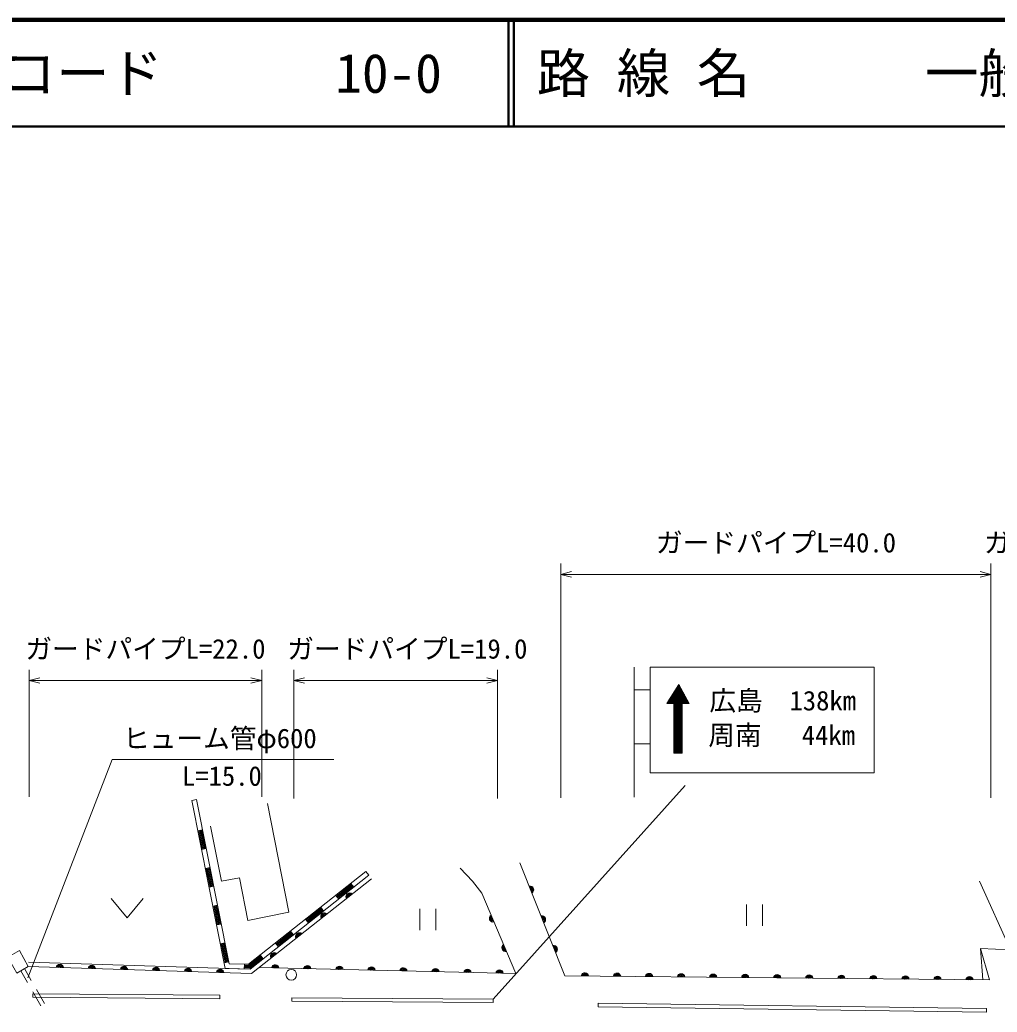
# Model space of a CAD drawing. Units: millimetres, scale not verified. Extents: x 40000 to 680000, y 20000 to 380000.
# Drawn here: x 131988 to 223487, y 287095 to 380000 of the extents above; entities that cross this region are included whole.
import ezdxf
from ezdxf.enums import TextEntityAlignment as Align

# ---------------------------------------------------------------- set-up
doc = ezdxf.new("R2010")
doc.units = ezdxf.units.MM
doc.header["$LTSCALE"] = 1000
for name, color, linetype, lineweight in [('M-BGD', 7, 'Continuous', 13), ('M-STR-HTXT', 7, 'Continuous', 13), ('M-STR-STRC', 7, 'Continuous', 13), ('M-STR-STRD', 7, 'Continuous', 13), ('M-TTL', 2, 'Continuous', 140), ('M-TTL-LINE', 7, 'Continuous', 50)]:
    doc.layers.add(name, color=color, linetype=linetype, lineweight=lineweight)
doc.layers.add('M-TTL-TXT', color=7, linetype='Continuous')
doc.styles.add('ＭＳ ゴシック', font='')
doc.styles.get('ＭＳ ゴシック').set_extended_font_data('MS Gothic')

msp = doc.modelspace()

# ---------------------------------------------------------------- linework, layer by layer
at = {"layer": 'M-BGD'}
for p, q in [((148090, 306923), (148531, 307011)), ((151214, 291194), (148090, 306923)), ((151585, 291633), (148531, 307011)), ((155162, 306616), (157182, 296445)), ((149094, 304174), (148653, 304086)), ((149092, 302338), (148741, 304104)), ((149180, 302356), (148830, 304121)), ((149268, 302373), (148918, 304139)), ((149357, 302391), (149006, 304156)), ((149004, 302321), (149445, 302408)), ((149796, 300643), (149354, 300555)), ((149793, 298807), (149443, 300573)), ((149882, 298825), (149531, 300590)), ((149970, 298842), (149619, 300608)), ((150058, 298860), (149707, 300625)), ((164389, 300258), (153399, 291577)), ((164668, 299905), (164389, 300258)), ((164668, 299905), (153549, 291122)), ((149705, 298790), (150146, 298877)), ((163033, 299072), (161620, 297956)), ((163088, 299001), (161676, 297886)), ((163144, 298931), (161732, 297815)), ((163200, 298860), (161788, 297744)), ((163256, 298789), (162977, 299143)), ((140541, 297740), (142041, 295940)), ((142041, 295940), (143541, 297740)), ((161564, 298027), (161843, 297674)), ((150497, 297112), (150056, 297024)), ((150495, 295276), (150144, 297042)), ((150583, 295294), (150232, 297059)), ((150671, 295311), (150321, 297077)), ((150759, 295329), (150409, 297094)), ((160208, 296840), (158795, 295725)), ((160263, 296770), (158851, 295654)), ((160319, 296699), (158907, 295583)), ((160375, 296629), (158963, 295513)), ((160431, 296558), (160152, 296911)), ((169427, 296765), (169427, 294765)), ((170927, 296765), (170927, 294765)), ((200006, 297170), (200006, 295170)), ((201506, 297170), (201506, 295170)), ((158739, 295795), (159018, 295442)), ((150406, 295259), (150848, 295346)), ((157383, 294609), (155970, 293493)), ((157439, 294538), (156026, 293423)), ((157606, 294326), (157327, 294680)), ((151198, 293581), (150757, 293493)), ((157494, 294468), (156082, 293352)), ((157550, 294397), (156138, 293281)), ((151196, 291745), (150845, 293511)), ((151284, 291763), (150934, 293528)), ((151373, 291780), (151022, 293546)), ((151461, 291798), (151110, 293563)), ((155914, 293564), (156193, 293211)), ((151108, 291728), (151549, 291815)), ((153429, 291486), (154558, 292377)), ((154614, 292307), (153459, 291395)), ((153489, 291304), (154669, 292236)), ((154725, 292166), (153519, 291213)), ((154781, 292095), (154502, 292448)), ((132077, 290968), (132707, 289870)), ((132424, 291167), (133054, 290069)), ((153549, 291122), (151214, 291194)), ((153399, 291577), (151585, 291633)), ((152991, 291139), (153005, 291589)), ((152994, 291229), (153519, 291213)), ((153489, 291304), (152996, 291319)), ((152999, 291409), (153459, 291395)), ((153429, 291486), (153002, 291499)), ((133204, 289002), (133951, 287701)), ((133551, 289201), (134298, 287900))]:
    msp.add_line(p, q, dxfattribs=at)
for points in [[(157182, 296445), (153338, 295682), (152544, 299682), (150858, 299347), (149834, 304502)], [(222769, 290113), (183023, 290501), (178796, 301076)], [(173221, 300590), (174368, 299373), (175242, 298248), (178418, 290708), (154381, 291269)], [(164916, 299591), (153683, 290718), (132780, 291362)], [(132793, 291762), (153549, 291122), (164668, 299905)], [(221941, 293050), (224731, 292945), (221833, 299370)], [(222769, 290113), (221941, 293050), (222140, 290119)]]:
    msp.add_lwpolyline(points, dxfattribs=at)
msp.add_lwpolyline([(131941, 292862), (132780, 291362), (131701, 290758), (130861, 292258)], close=True, dxfattribs=at)
msp.add_circle((157401, 290596), 500, dxfattribs=at)
for centre, radius, start, end in [((162864, 297901), 354, 47.10318, 209.50836), ((179745, 298554), 354, 300.58894, 102.99412), ((179745, 298554), 283, 302.81298, 100.77008), ((179745, 298554), 212, 306.55931, 97.02376), ((179745, 298554), 142, 314.27104, 89.31203), ((179745, 298554), 100, 324.5887, 78.99437), ((162864, 297901), 283, 49.32722, 207.28432), ((162864, 297901), 212, 53.07355, 203.53799), ((162864, 297901), 142, 60.78528, 195.82627), ((162864, 297901), 100, 71.10294, 185.5086), ((160510, 296042), 354, 47.10318, 209.50836), ((160510, 296042), 283, 49.32722, 207.28432), ((160510, 296042), 212, 53.07355, 203.53799), ((160510, 296042), 142, 60.78528, 195.82627), ((160510, 296042), 100, 71.10294, 185.5086), ((176297, 295881), 354, 121.64235, 284.04753), ((176297, 295881), 283, 123.86639, 281.82349), ((176297, 295881), 212, 127.61271, 278.07716), ((176297, 295881), 142, 135.32444, 270.36543), ((176297, 295881), 100, 145.64211, 260.04777), ((180859, 295769), 354, 300.58894, 102.99412), ((180859, 295769), 283, 302.81298, 100.77008), ((180859, 295769), 212, 306.55931, 97.02376), ((180859, 295769), 142, 314.27104, 89.31203), ((180859, 295769), 100, 324.5887, 78.99437), ((158156, 294182), 354, 47.10318, 209.50836), ((158156, 294182), 283, 49.32722, 207.28432), ((158156, 294182), 212, 53.07355, 203.53799), ((158156, 294182), 142, 60.78528, 195.82627), ((158156, 294182), 100, 71.10294, 185.5086), ((155802, 292323), 354, 47.10318, 209.50836), ((177462, 293116), 354, 121.64235, 284.04753), ((177462, 293116), 283, 123.86639, 281.82349), ((177462, 293116), 212, 127.61271, 278.07716), ((177462, 293116), 142, 135.32444, 270.36543), ((177462, 293116), 100, 145.64211, 260.04777), ((181973, 292983), 354, 300.58894, 102.99412), ((181973, 292983), 283, 302.81298, 100.77008), ((181973, 292983), 212, 306.55931, 97.02376), ((181973, 292983), 142, 314.27104, 89.31203), ((181973, 292983), 100, 324.5887, 78.99437), ((155802, 292323), 283, 49.32722, 207.28432), ((155802, 292323), 212, 53.07355, 203.53799), ((155802, 292323), 142, 60.78528, 195.82627), ((155802, 292323), 100, 71.10294, 185.5086), ((135733, 291217), 354, 7.03202, 169.4372), ((135733, 291217), 283, 9.25606, 167.21316), ((135733, 291217), 212, 13.00239, 163.46684), ((135733, 291217), 142, 20.71412, 155.75511), ((135733, 291217), 100, 31.03178, 145.43744), ((138732, 291124), 354, 7.03202, 169.4372), ((138732, 291124), 283, 9.25606, 167.21316), ((138732, 291124), 212, 13.00239, 163.46684), ((138732, 291124), 142, 20.71412, 155.75511), ((138732, 291124), 100, 31.03178, 145.43744), ((141731, 291032), 354, 7.03202, 169.4372), ((141731, 291032), 283, 9.25606, 167.21316), ((141731, 291032), 212, 13.00239, 163.46684), ((141731, 291032), 142, 20.71412, 155.75511), ((141731, 291032), 100, 31.03178, 145.43744), ((144729, 290940), 354, 7.03202, 169.4372), ((144729, 290940), 283, 9.25606, 167.21316), ((144729, 290940), 212, 13.00239, 163.46684), ((144729, 290940), 142, 20.71412, 155.75511), ((144729, 290940), 100, 31.03178, 145.43744), ((147728, 290847), 354, 7.03202, 169.4372), ((147728, 290847), 283, 9.25606, 167.21316), ((147728, 290847), 212, 13.00239, 163.46684), ((147728, 290847), 142, 20.71412, 155.75511), ((147728, 290847), 100, 31.03178, 145.43744), ((150726, 290755), 354, 7.03202, 169.4372), ((150726, 290755), 283, 9.25606, 167.21316), ((150726, 290755), 212, 13.00239, 163.46684), ((150726, 290755), 142, 20.71412, 155.75511), ((150726, 290755), 100, 31.03178, 145.43744), ((155901, 291180), 354, 7.45916, 169.86434), ((155901, 291180), 283, 9.6832, 167.6403), ((155901, 291180), 212, 13.42953, 163.89397), ((155901, 291180), 142, 21.14126, 156.18224), ((155901, 291180), 100, 31.45892, 145.86458), ((158900, 291110), 354, 7.45916, 169.86434), ((158900, 291110), 283, 9.6832, 167.6403), ((158900, 291110), 212, 13.42953, 163.89397), ((158900, 291110), 142, 21.14126, 156.18224), ((158900, 291110), 100, 31.45892, 145.86458), ((161899, 291040), 354, 7.45916, 169.86434), ((161899, 291040), 283, 9.6832, 167.6403), ((161899, 291040), 212, 13.42953, 163.89397), ((161899, 291040), 142, 21.14126, 156.18224), ((161899, 291040), 100, 31.45892, 145.86458), ((164899, 290970), 354, 7.45916, 169.86434), ((164899, 290970), 283, 9.6832, 167.6403), ((164899, 290970), 212, 13.42953, 163.89397), ((164899, 290970), 142, 21.14126, 156.18224), ((164899, 290970), 100, 31.45892, 145.86458), ((167898, 290899), 354, 7.45916, 169.86434), ((167898, 290899), 283, 9.6832, 167.6403), ((167898, 290899), 212, 13.42953, 163.89397), ((167898, 290899), 142, 21.14126, 156.18224), ((167898, 290899), 100, 31.45892, 145.86458), ((170897, 290829), 354, 7.45916, 169.86434), ((170897, 290829), 283, 9.6832, 167.6403), ((170897, 290829), 212, 13.42953, 163.89397), ((170897, 290829), 142, 21.14126, 156.18224), ((170897, 290829), 100, 31.45892, 145.86458), ((173896, 290759), 354, 7.45916, 169.86434), ((173896, 290759), 283, 9.6832, 167.6403), ((173896, 290759), 212, 13.42953, 163.89397), ((173896, 290759), 142, 21.14126, 156.18224), ((173896, 290759), 100, 31.45892, 145.86458), ((176895, 290689), 354, 7.45916, 169.86434), ((176895, 290689), 283, 9.6832, 167.6403), ((176895, 290689), 212, 13.42953, 163.89397), ((176895, 290689), 142, 21.14126, 156.18224), ((176895, 290689), 100, 31.45892, 145.86458), ((184897, 290429), 354, 8.23704, 170.64222), ((184897, 290429), 283, 10.46108, 168.41818), ((184897, 290429), 212, 14.2074, 164.67185), ((184897, 290429), 142, 21.91913, 156.96012), ((184897, 290429), 100, 32.2368, 146.64246), ((187897, 290400), 354, 8.23704, 170.64222), ((187897, 290400), 283, 10.46108, 168.41818), ((187897, 290400), 212, 14.2074, 164.67185), ((187897, 290400), 142, 21.91913, 156.96012), ((187897, 290400), 100, 32.2368, 146.64246), ((190896, 290370), 354, 8.23704, 170.64222), ((190896, 290370), 283, 10.46108, 168.41818), ((190896, 290370), 212, 14.2074, 164.67185), ((190896, 290370), 142, 21.91913, 156.96012), ((190896, 290370), 100, 32.2368, 146.64246), ((193896, 290341), 354, 8.23704, 170.64222), ((193896, 290341), 283, 10.46108, 168.41818), ((193896, 290341), 212, 14.2074, 164.67185), ((193896, 290341), 142, 21.91913, 156.96012), ((193896, 290341), 100, 32.2368, 146.64246), ((196896, 290312), 354, 8.23704, 170.64222), ((196896, 290312), 283, 10.46108, 168.41818), ((196896, 290312), 212, 14.2074, 164.67185), ((196896, 290312), 142, 21.91913, 156.96012), ((196896, 290312), 100, 32.2368, 146.64246), ((199896, 290282), 354, 8.23704, 170.64222), ((199896, 290282), 283, 10.46108, 168.41818), ((199896, 290282), 212, 14.2074, 164.67185), ((199896, 290282), 142, 21.91913, 156.96012), ((199896, 290282), 100, 32.2368, 146.64246), ((202896, 290253), 354, 8.23704, 170.64222), ((202896, 290253), 283, 10.46108, 168.41818), ((202896, 290253), 212, 14.2074, 164.67185), ((202896, 290253), 142, 21.91913, 156.96012), ((202896, 290253), 100, 32.2368, 146.64246), ((205896, 290224), 354, 8.23704, 170.64222), ((205896, 290224), 283, 10.46108, 168.41818), ((205896, 290224), 212, 14.2074, 164.67185), ((205896, 290224), 142, 21.91913, 156.96012), ((205896, 290224), 100, 32.2368, 146.64246), ((208896, 290194), 354, 8.23704, 170.64222), ((208896, 290194), 283, 10.46108, 168.41818), ((208896, 290194), 212, 14.2074, 164.67185), ((208896, 290194), 142, 21.91913, 156.96012), ((208896, 290194), 100, 32.2368, 146.64246), ((211895, 290165), 354, 8.23704, 170.64222), ((211895, 290165), 283, 10.46108, 168.41818), ((211895, 290165), 212, 14.2074, 164.67185), ((211895, 290165), 142, 21.91913, 156.96012), ((211895, 290165), 100, 32.2368, 146.64246), ((214895, 290136), 354, 8.23704, 170.64222), ((214895, 290136), 283, 10.46108, 168.41818), ((214895, 290136), 212, 14.2074, 164.67185), ((214895, 290136), 142, 21.91913, 156.96012), ((214895, 290136), 100, 32.2368, 146.64246), ((217895, 290106), 354, 8.23704, 170.64222), ((217895, 290106), 283, 10.46108, 168.41818), ((217895, 290106), 212, 14.2074, 164.67185), ((217895, 290106), 142, 21.91913, 156.96012), ((217895, 290106), 100, 32.2368, 146.64246), ((220895, 290077), 354, 8.23704, 170.64222), ((220895, 290077), 283, 10.46108, 168.41818), ((220895, 290077), 212, 14.2074, 164.67185), ((220895, 290077), 142, 21.91913, 156.96012), ((220895, 290077), 100, 32.2368, 146.64246)]:
    msp.add_arc(centre, radius, start, end, dxfattribs=at)
at = {"layer": 'M-STR-HTXT'}
for p, q in [((182651, 307151), (182651, 329086)), ((222903, 307151), (222903, 329086)), ((182651, 328086), (183651, 328336)), ((182651, 328086), (222903, 328086)), ((182651, 328086), (183651, 327836)), ((222903, 328086), (221903, 328336)), ((222903, 328086), (221903, 327836)), ((132860, 307263), (132860, 319145)), ((154628, 307263), (154628, 319145)), ((157636, 307105), (157636, 319145)), ((176713, 307105), (176713, 319145)), ((132860, 318145), (133860, 318395)), ((132860, 318145), (154628, 318145)), ((132860, 318145), (133860, 317895)), ((154628, 318145), (153628, 318395)), ((154628, 318145), (153628, 317895)), ((157636, 318145), (158636, 318395)), ((157636, 318145), (176713, 318145)), ((157636, 318145), (158636, 317895)), ((176713, 318145), (175713, 318395)), ((176713, 318145), (175713, 317895))]:
    msp.add_line(p, q, dxfattribs=at)
msp.add_lwpolyline([(132724, 290294), (140643, 310762), (161393, 310762)], dxfattribs=at)
at = {"layer": 'M-STR-STRC'}
for p, q in [((189499, 319410), (189499, 307228)), ((189499, 317274), (191009, 317274)), ((192553, 315985), (193877, 317411)), ((192661, 315985), (193917, 317337)), ((192769, 315984), (193957, 317263)), ((192786, 316353), (193837, 317485)), ((192877, 315984), (193997, 317189)), ((192985, 315983), (194037, 317115)), ((193029, 316732), (193797, 317559)), ((193094, 315983), (194076, 317041)), ((194036, 315984), (193105, 316849)), ((194152, 315985), (193148, 316917)), ((194268, 315986), (193192, 316985)), ((193202, 315982), (194116, 316967)), ((193220, 315886), (194156, 316893)), ((193220, 315769), (194196, 316819)), ((194383, 315987), (193235, 317053)), ((193272, 317111), (193758, 317633)), ((194499, 315988), (193279, 317121)), ((194615, 315989), (193323, 317189)), ((194555, 316154), (193366, 317257)), ((194438, 316371), (193410, 317325)), ((194321, 316589), (193454, 317393)), ((194203, 316806), (193497, 317461)), ((193515, 317489), (193718, 317707)), ((194086, 317023), (193541, 317529)), ((193969, 317241), (193585, 317597)), ((193852, 317458), (193628, 317665)), ((193735, 317675), (193672, 317734)), ((192632, 315985), (192581, 316033)), ((192750, 315984), (192624, 316101)), ((192867, 315984), (192668, 316169)), ((192985, 315983), (192712, 316237)), ((193102, 315983), (192755, 316305)), ((193220, 315982), (192799, 316373)), ((194012, 315355), (192843, 316441)), ((194012, 315464), (192886, 316509)), ((194012, 315572), (192930, 316577)), ((194012, 315681), (192974, 316645)), ((194012, 315789), (193017, 316713)), ((194012, 315898), (193061, 316781)), ((193220, 315652), (194236, 316746)), ((193220, 315535), (194276, 316672)), ((193220, 315418), (194316, 316598)), ((193220, 315301), (194356, 316524)), ((193220, 315184), (194395, 316450)), ((193220, 315066), (194012, 315920)), ((194012, 315246), (193221, 315982)), ((194072, 315985), (194435, 316376)), ((194182, 315986), (194475, 316302)), ((194291, 315987), (194515, 316228)), ((194401, 315988), (194555, 316154)), ((194510, 315988), (194595, 316080)), ((194620, 315989), (194635, 316006)), ((193219, 314832), (194012, 315686)), ((193219, 314715), (194012, 315569)), ((193219, 314598), (194012, 315452)), ((193219, 314481), (194012, 315335)), ((193219, 314364), (194012, 315218)), ((193219, 314247), (194012, 315102)), ((193219, 314130), (194012, 314985)), ((194012, 315138), (193220, 315873)), ((193220, 314949), (194012, 315803)), ((194012, 315029), (193220, 315765)), ((194012, 314921), (193220, 315656)), ((194012, 314812), (193220, 315548)), ((194012, 314704), (193220, 315439)), ((194012, 314595), (193220, 315331)), ((194012, 314487), (193220, 315222)), ((194012, 314378), (193220, 315114)), ((194012, 314269), (193220, 315005)), ((193218, 313779), (194012, 314634)), ((193218, 313662), (194012, 314517)), ((193218, 313545), (194012, 314400)), ((193218, 313428), (194012, 314283)), ((193218, 313311), (194012, 314166)), ((193218, 313194), (194012, 314049)), ((193219, 314013), (194012, 314868)), ((194012, 314052), (193219, 314788)), ((193219, 313896), (194012, 314751)), ((194012, 313944), (193219, 314680)), ((194012, 313835), (193219, 314571)), ((194012, 313727), (193219, 314463)), ((194012, 313618), (193219, 314354)), ((194012, 313509), (193219, 314246)), ((194012, 313401), (193219, 314138)), ((194012, 313292), (193219, 314029)), ((194012, 314161), (193220, 314897)), ((193217, 312609), (194012, 313465)), ((193217, 312492), (194012, 313348)), ((193217, 312375), (194012, 313231)), ((193217, 312258), (194012, 313114)), ((193218, 313077), (194012, 313932)), ((193218, 312960), (194012, 313816)), ((194012, 312967), (193218, 313704)), ((193218, 312843), (194012, 313699)), ((194012, 312858), (193218, 313595)), ((193218, 312726), (194012, 313582)), ((194012, 312750), (193218, 313487)), ((194012, 312641), (193218, 313378)), ((194012, 312532), (193218, 313270)), ((194012, 312424), (193218, 313161)), ((194012, 313184), (193219, 313921)), ((194012, 313075), (193219, 313812)), ((189499, 312206), (191009, 312206)), ((193216, 311556), (194012, 312413)), ((193216, 311439), (194012, 312296)), ((193217, 312141), (194012, 312997)), ((193217, 312024), (194012, 312880)), ((193217, 311907), (194012, 312763)), ((193217, 311790), (194012, 312646)), ((194012, 311881), (193217, 312619)), ((193217, 311673), (194012, 312529)), ((194012, 311772), (193217, 312511)), ((194012, 311664), (193217, 312402)), ((194012, 311555), (193217, 312294)), ((194012, 311447), (193217, 312185)), ((194012, 312315), (193218, 313053)), ((194012, 312207), (193218, 312944)), ((194012, 312098), (193218, 312836)), ((194012, 311990), (193218, 312727)), ((193247, 311355), (194012, 312179)), ((193526, 311355), (193216, 311643)), ((193409, 311355), (193216, 311534)), ((193293, 311355), (193216, 311426)), ((193992, 311357), (193217, 312077)), ((193876, 311356), (193217, 311968)), ((193759, 311356), (193217, 311860)), ((193642, 311356), (193217, 311751)), ((193356, 311355), (194012, 312062)), ((193465, 311355), (194012, 311945)), ((193573, 311356), (194012, 311828)), ((193682, 311356), (194012, 311711)), ((193791, 311356), (194012, 311594)), ((193900, 311357), (194012, 311477)), ((194009, 311357), (194012, 311360)), ((176316, 288314), (194288, 308316))]:
    msp.add_line(p, q, dxfattribs=at)
for points in [[(211960, 309496), (191009, 309496), (191009, 319410), (211960, 319410)], [(194012, 315984), (194643, 315990), (193689, 317760), (192550, 315985), (193221, 315982), (193216, 311355), (194012, 311357)]]:
    msp.add_lwpolyline(points, close=True, dxfattribs=at)
at = {"layer": 'M-STR-STRD'}
for points in [[(150716, 288356), (133216, 288484), (133218, 288820), (150718, 288692)], [(157449, 288122), (176314, 287999), (176316, 288314), (157451, 288438)], [(222490, 287095), (186117, 287591), (186122, 287947), (222495, 287451)]]:
    msp.add_lwpolyline(points, close=True, dxfattribs=at)
at = {"layer": 'M-TTL'}
msp.add_line((680000, 380000), (40000, 380000), dxfattribs=at)
at = {"layer": 'M-TTL-LINE'}
for p, q in [((177750, 380000), (177750, 370000)), ((178250, 380000), (178250, 370000)), ((40000, 370000), (680000, 370000))]:
    msp.add_line(p, q, dxfattribs=at)

# ---------------------------------------------------------------- texts
at = {"layer": 'M-STR-HTXT', "style": 'ＭＳ ゴシック'}
for s, p in [('ガードパイプL=40.0', (202777, 329586)), ('ガードパイプL=22.0', (143744, 319645)), ('ガードパイプL=19.0', (168265, 319645))]:
    msp.add_text(s, height=1833, dxfattribs=at).set_placement(p, align=Align.BOTTOM_CENTER)
for s, p in [('ヒューム管φ600', (141643, 311262)), ('L=15.0', (147161, 307740))]:
    msp.add_text(s, height=1833, dxfattribs=at).set_placement(p, align=Align.BOTTOM_LEFT)
at = {"layer": 'M-STR-STRC', "style": 'ＭＳ ゴシック'}
for s, p in [('ガードパイプL=6.2', (232877, 329586)), ('広島\u3000138km', (203412, 314796)), ('周南 \u300044km', (203314, 311566))]:
    msp.add_text(s, height=1833, dxfattribs=at).set_placement(p, align=Align.BOTTOM_CENTER)
at = {"layer": 'M-TTL-TXT', "style": 'ＭＳ ゴシック'}
for s, p in [('路 線 名', (180380, 375000)), ('一般県道\u3000江崎陶線', (216734, 375000)), ('図面コード', (120380, 375000)), ('10-0', (161521, 375000))]:
    msp.add_text(s, height=3666, dxfattribs=at).set_placement(p, align=Align.MIDDLE_LEFT)

doc.saveas('drawing.dxf')
